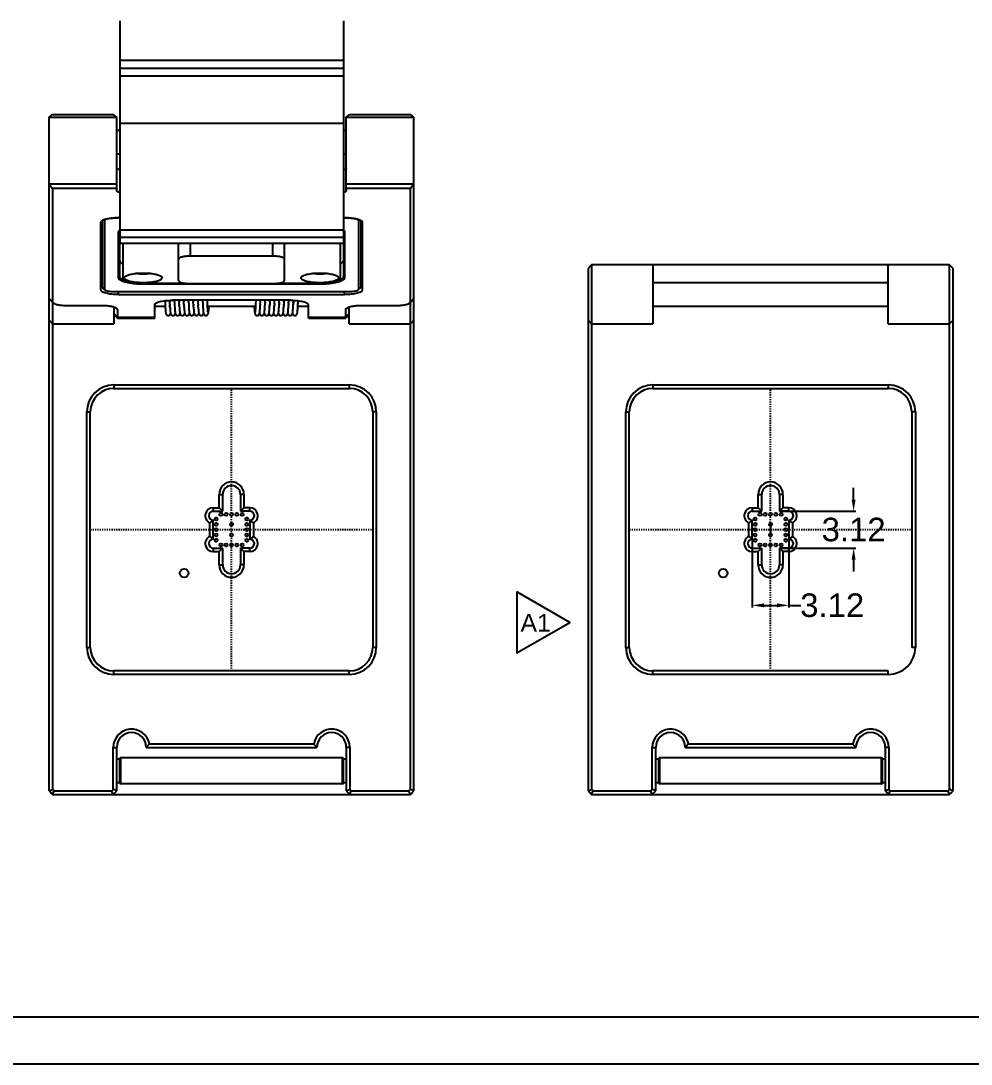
# Model space of a CAD drawing. Header units: inches. Extents: x 480 to 724, y 83 to 258.
# Drawn here: x 570.3 to 651, y 83.4 to 172 of the extents above; entities that cross this region are included whole.
import ezdxf

# ---------------------------------------------------------------- set-up
doc = ezdxf.new("R2010")
doc.units = ezdxf.units.IN
doc.header["$MEASUREMENT"] = 0
doc.linetypes.add('HIDDEN', pattern=[0.2, 0.1, -0.1])
doc.layers.add('02___PRT_ALL_AXES', color=7, linetype='Continuous')
doc.layers.add('DEFAULT_2', color=8, linetype='HIDDEN')
doc.styles.get("Standard").update_dxf_attribs({"font": 'arial.ttf'})
doc.dimstyles.get("Standard").update_dxf_attribs({"dimtxt": 2, "dimasz": 1, "dimexe": 0.18, "dimexo": 0.0625, "dimgap": 0.09, "dimtad": 0, "dimtih": 1, "dimtoh": 1, "dimdsep": 46, "dimtxsty": 'Standard', "dimcen": 0, "dimadec": 0, "dimazin": 0, "dimtfac": 1, "dimtofl": 0, "dimtmove": 0, "dimatfit": 3, "dimfxl": 1, "dimtolj": 1, "dimtzin": 0, "dimarcsym": 0})

# ---------------------------------------------------------------- blocks, each defined once
blk = doc.blocks.new('*D112')
at = {"color": 0, "lineweight": -2, "transparency": 16777216}
for p, q in [((641.004, 131.363), (641.004, 132.363)), ((634.76, 130.363), (641.184, 130.363)), ((634.76, 127.243), (641.184, 127.243)), ((641.004, 126.243), (641.004, 125.243))]:
    blk.add_line(p, q, dxfattribs=at)
at = {"color": 0, "transparency": 16777216}
for points in [[(640.837, 131.363), (641.171, 131.363), (641.004, 130.363)], [(640.837, 126.243), (641.171, 126.243), (641.004, 127.243)]]:
    blk.add_solid(points, dxfattribs=at)
at = {"layer": 'Defpoints', "color": 0, "transparency": 16777216}
for p in [(634.697, 130.363), (634.697, 127.243), (641.004, 127.243)]:
    blk.add_point(p, dxfattribs=at)
at = {"color": 0, "transparency": 16777216, "insert": (641.004, 128.803), "char_height": 2, "attachment_point": 5}
blk.add_mtext('\\A1;3.12', dxfattribs=at)
blk = doc.blocks.new('*D113')
at = {"color": 0, "lineweight": -2, "transparency": 16777216}
for p, q in [((632.387, 127.93), (632.387, 122.19)), ((635.507, 127.93), (635.507, 122.19)), ((633.387, 122.37), (634.507, 122.37)), ((635.507, 122.37), (636.507, 122.37))]:
    blk.add_line(p, q, dxfattribs=at)
at = {"color": 0, "transparency": 16777216}
for points in [[(633.387, 122.537), (633.387, 122.203), (632.387, 122.37)], [(634.507, 122.537), (634.507, 122.203), (635.507, 122.37)]]:
    blk.add_solid(points, dxfattribs=at)
at = {"layer": 'Defpoints', "color": 0, "transparency": 16777216}
for p in [(632.387, 127.993), (635.507, 127.993), (635.507, 122.37)]:
    blk.add_point(p, dxfattribs=at)
at = {"color": 0, "transparency": 16777216, "insert": (639.184, 122.37), "char_height": 2, "attachment_point": 5}
blk.add_mtext('\\A1;3.12', dxfattribs=at)

msp = doc.modelspace()

# ---------------------------------------------------------------- linework, layer by layer
at = {"color": 7, "linetype": 'Continuous'}
for p, q in [((572.653, 163.86), (572.953, 164.072)), ((572.953, 164.072), (578.103, 164.072)), ((578.403, 163.86), (578.103, 164.072)), ((597.903, 163.86), (598.203, 164.072)), ((598.203, 164.072), (603.353, 164.072)), ((603.653, 163.86), (603.353, 164.072)), ((572.653, 106.603), (572.653, 163.86)), ((572.653, 163.86), (578.403, 163.86)), ((578.403, 157.612), (578.403, 163.86)), ((597.903, 157.612), (597.903, 163.86)), ((597.903, 163.86), (603.653, 163.86)), ((603.653, 106.603), (603.653, 163.86)), ((572.653, 158.161), (572.953, 157.793)), ((578.403, 158.161), (572.653, 158.161)), ((603.653, 158.161), (597.903, 158.161)), ((603.653, 158.161), (603.353, 157.793)), ((572.953, 157.793), (572.953, 148.165)), ((578.403, 157.793), (572.953, 157.793)), ((603.353, 157.793), (597.903, 157.793)), ((603.353, 148.165), (603.353, 157.793)), ((578.153, 155.258), (578.153, 155.306)), ((578.653, 155.258), (578.153, 155.258)), ((578.653, 155.322), (578.553, 155.322)), ((597.753, 155.322), (597.653, 155.322)), ((598.153, 155.258), (597.653, 155.258)), ((598.153, 155.258), (598.153, 155.306)), ((577.053, 149.162), (577.053, 154.933)), ((577.153, 155.066), (577.153, 149.431)), ((577.353, 155.051), (577.27, 155.13)), ((577.353, 155.051), (577.353, 149.238)), ((598.953, 155.051), (599.035, 155.13)), ((598.953, 149.238), (598.953, 155.051)), ((599.153, 149.431), (599.153, 155.066)), ((599.253, 154.933), (599.253, 149.162)), ((578.553, 150.203), (578.553, 154.085)), ((597.753, 154.085), (597.753, 150.203)), ((578.653, 150.3), (578.653, 153.149)), ((578.903, 153.149), (578.903, 150.258)), ((583.653, 149.973), (583.653, 153.04)), ((584.653, 152.043), (584.653, 153.149)), ((591.653, 152.043), (591.653, 153.149)), ((592.653, 149.973), (592.653, 153.04)), ((597.403, 150.258), (597.403, 153.149)), ((597.653, 153.149), (597.653, 150.3)), ((591.653, 152.043), (584.653, 152.043)), ((618.747, 151.303), (618.447, 151.003)), ((618.447, 151.003), (618.447, 106.603)), ((618.747, 151.303), (618.747, 106.727)), ((649.147, 151.303), (618.747, 151.303)), ((623.947, 151.303), (623.947, 146.303)), ((643.947, 146.303), (643.947, 151.303)), ((649.147, 106.727), (649.147, 151.303)), ((649.447, 151.003), (649.147, 151.303)), ((649.447, 106.603), (649.447, 151.003)), ((577.353, 149.238), (577.153, 149.431)), ((577.382, 149.182), (577.189, 149.361)), ((577.353, 149.238), (577.382, 149.182)), ((578.153, 149.03), (598.153, 149.03)), ((578.553, 148.773), (578.553, 149.03)), ((580.653, 149.659), (580.653, 149.747)), ((595.653, 149.659), (580.653, 149.659)), ((580.903, 149.74), (584.215, 149.74)), ((584.653, 149.714), (591.653, 149.714)), ((592.091, 149.74), (595.403, 149.74)), ((595.653, 149.659), (595.653, 149.747)), ((597.753, 148.773), (597.753, 149.03)), ((598.923, 149.182), (599.116, 149.361)), ((598.923, 149.182), (598.953, 149.238)), ((598.953, 149.238), (599.153, 149.431)), ((572.653, 148.455), (572.708, 148.351)), ((572.953, 148.165), (572.653, 148.455)), ((572.997, 148.082), (572.708, 148.351)), ((572.953, 148.165), (572.997, 148.082)), ((572.953, 148.123), (572.953, 106.727)), ((578.553, 148.773), (597.753, 148.773)), ((582.496, 148.258), (582.501, 148.142)), ((582.905, 148.047), (582.895, 148.288)), ((582.895, 148.288), (582.901, 148.148)), ((582.91, 147.951), (582.902, 148.113)), ((593.178, 148.295), (583.128, 148.295)), ((583.294, 148.295), (583.296, 148.259)), ((583.302, 148.115), (583.294, 148.295)), ((583.3, 148.153), (583.309, 147.955)), ((583.694, 148.295), (583.701, 148.143)), ((583.705, 148.042), (583.694, 148.295)), ((583.71, 147.947), (583.702, 148.117)), ((584.094, 148.295), (584.101, 148.148)), ((584.105, 148.047), (584.094, 148.295)), ((584.11, 147.951), (584.102, 148.113)), ((584.494, 148.295), (584.496, 148.259)), ((584.502, 148.115), (584.494, 148.295)), ((584.5, 148.153), (584.509, 147.955)), ((584.894, 148.295), (584.901, 148.143)), ((584.905, 148.042), (584.894, 148.295)), ((584.91, 147.947), (584.902, 148.117)), ((585.294, 148.295), (585.301, 148.148)), ((585.305, 148.047), (585.294, 148.295)), ((585.31, 147.951), (585.302, 148.113)), ((585.694, 148.295), (585.696, 148.259)), ((585.702, 148.115), (585.694, 148.295)), ((585.7, 148.153), (585.709, 147.955)), ((586.098, 148.204), (586.094, 148.295)), ((586.106, 148.035), (586.098, 148.204)), ((590.211, 148.295), (590.206, 148.186)), ((590.597, 147.967), (590.605, 148.144)), ((590.601, 148.065), (590.611, 148.295)), ((590.606, 148.167), (590.611, 148.295)), ((591.004, 148.14), (590.994, 147.904)), ((591.001, 148.058), (591.011, 148.295)), ((591.005, 148.16), (591.011, 148.295)), ((591.4, 148.051), (591.395, 147.939)), ((591.406, 148.186), (591.399, 148.017)), ((591.405, 148.152), (591.411, 148.295)), ((591.411, 148.295), (591.406, 148.186)), ((591.797, 147.967), (591.805, 148.144)), ((591.801, 148.064), (591.811, 148.295)), ((591.806, 148.167), (591.811, 148.295)), ((592.204, 148.14), (592.194, 147.904)), ((592.201, 148.058), (592.211, 148.295)), ((592.205, 148.16), (592.211, 148.295)), ((592.6, 148.051), (592.595, 147.939)), ((592.606, 148.186), (592.599, 148.017)), ((592.605, 148.152), (592.611, 148.295)), ((592.611, 148.295), (592.606, 148.186)), ((592.997, 147.967), (593.005, 148.144)), ((593.001, 148.064), (593.011, 148.295)), ((593.005, 148.167), (593.011, 148.295)), ((593.404, 148.139), (593.394, 147.903)), ((593.401, 148.057), (593.411, 148.288)), ((593.405, 148.159), (593.411, 148.288)), ((603.309, 148.082), (603.598, 148.351)), ((603.309, 148.082), (603.353, 148.165)), ((603.353, 148.165), (603.653, 148.455)), ((603.353, 106.727), (603.353, 148.123)), ((603.598, 148.351), (603.653, 148.455)), ((574.153, 147.855), (577.153, 147.855)), ((578.153, 147.729), (578.153, 146.303)), ((578.453, 146.871), (578.153, 147.161)), ((578.453, 147.518), (578.279, 147.686)), ((578.405, 147.608), (578.453, 147.518)), ((578.453, 147.518), (578.453, 146.786)), ((581.628, 146.786), (581.628, 147.906)), ((582.909, 147.953), (582.914, 147.864)), ((582.922, 147.701), (582.913, 147.879)), ((583.309, 147.955), (583.316, 147.82)), ((583.316, 147.82), (583.322, 147.704)), ((583.709, 147.956), (583.714, 147.863)), ((583.722, 147.699), (583.713, 147.881)), ((584.109, 147.953), (584.114, 147.864)), ((584.122, 147.701), (584.113, 147.879)), ((584.509, 147.955), (584.516, 147.82)), ((584.516, 147.82), (584.522, 147.704)), ((584.909, 147.956), (584.914, 147.863)), ((584.922, 147.699), (584.913, 147.881)), ((585.309, 147.953), (585.314, 147.864)), ((585.322, 147.701), (585.313, 147.879)), ((585.709, 147.956), (585.716, 147.82)), ((585.716, 147.82), (585.722, 147.704)), ((586.113, 147.881), (586.106, 148.035)), ((590.075, 147.803), (590.08, 147.692)), ((590.588, 147.79), (590.592, 147.872)), ((590.597, 147.983), (590.592, 147.872)), ((590.988, 147.786), (590.996, 147.961)), ((591.351, 147.262), (591.354, 147.293)), ((591.392, 147.865), (591.388, 147.781)), ((591.39, 147.841), (591.396, 147.955)), ((591.788, 147.79), (591.792, 147.872)), ((591.797, 147.982), (591.792, 147.872)), ((592.188, 147.786), (592.196, 147.961)), ((592.551, 147.262), (592.554, 147.293)), ((592.592, 147.865), (592.588, 147.781)), ((592.59, 147.841), (592.596, 147.955)), ((592.988, 147.79), (592.992, 147.872)), ((592.997, 147.982), (592.992, 147.872)), ((593.388, 147.786), (593.396, 147.961)), ((594.678, 146.786), (594.678, 147.906)), ((597.853, 147.518), (598.027, 147.686)), ((597.853, 147.518), (597.9, 147.608)), ((597.853, 146.786), (597.853, 147.518)), ((597.853, 146.871), (598.153, 147.161)), ((598.153, 146.303), (598.153, 147.729)), ((599.153, 147.855), (602.153, 147.855)), ((572.653, 146.603), (572.953, 146.303)), ((572.953, 146.303), (578.153, 146.303)), ((578.153, 147.086), (578.453, 146.786)), ((578.453, 146.871), (581.628, 146.871)), ((578.453, 146.786), (581.628, 146.786)), ((594.678, 146.871), (597.853, 146.871)), ((594.678, 146.786), (597.853, 146.786)), ((598.153, 147.086), (597.853, 146.786)), ((598.153, 146.303), (603.353, 146.303)), ((603.653, 146.603), (603.353, 146.303)), ((618.447, 146.603), (618.747, 146.303)), ((618.747, 146.303), (623.947, 146.303)), ((643.947, 146.303), (649.147, 146.303)), ((649.447, 146.603), (649.147, 146.303)), ((578.153, 141.103), (578.153, 140.803)), ((578.153, 141.103), (598.153, 141.103)), ((598.153, 141.103), (598.153, 140.803)), ((623.947, 141.103), (623.947, 140.803)), ((623.947, 141.103), (643.947, 141.103)), ((643.947, 141.103), (643.947, 140.803)), ((578.153, 140.803), (598.153, 140.803)), ((623.947, 140.803), (643.947, 140.803)), ((575.853, 118.803), (575.853, 138.803)), ((575.853, 138.803), (576.153, 138.803)), ((576.153, 118.803), (576.153, 138.803)), ((600.453, 138.803), (600.153, 138.803)), ((600.153, 138.803), (600.153, 118.803)), ((600.453, 138.803), (600.453, 118.803)), ((621.647, 118.803), (621.647, 138.803)), ((621.647, 138.803), (621.947, 138.803)), ((621.947, 118.803), (621.947, 138.803)), ((646.247, 138.803), (645.947, 138.803)), ((645.947, 138.803), (645.947, 118.803)), ((646.247, 138.803), (646.247, 118.803)), ((587.103, 130.663), (587.103, 131.803)), ((587.103, 131.803), (587.403, 131.803)), ((587.403, 130.363), (587.403, 131.803)), ((588.903, 131.803), (588.903, 130.363)), ((589.203, 131.803), (588.903, 131.803)), ((589.203, 131.803), (589.203, 130.663)), ((632.897, 130.663), (632.897, 131.803)), ((632.897, 131.803), (633.197, 131.803)), ((633.197, 130.363), (633.197, 131.803)), ((634.697, 131.803), (634.697, 130.363)), ((634.997, 131.803), (634.697, 131.803)), ((634.997, 131.803), (634.997, 130.663)), ((586.593, 130.663), (586.593, 130.363)), ((586.593, 130.663), (587.103, 130.663)), ((586.593, 130.363), (587.403, 130.363)), ((587.403, 130.363), (587.103, 130.663)), ((588.903, 130.363), (589.203, 130.663)), ((589.713, 130.363), (588.903, 130.363)), ((589.713, 130.663), (589.203, 130.663)), ((589.713, 130.363), (589.713, 130.663)), ((632.387, 130.663), (632.387, 130.363)), ((632.387, 130.663), (632.897, 130.663)), ((632.387, 130.363), (633.197, 130.363)), ((633.197, 130.363), (632.897, 130.663)), ((634.697, 130.363), (634.997, 130.663)), ((635.507, 130.363), (634.697, 130.363)), ((635.507, 130.663), (634.997, 130.663)), ((635.507, 130.363), (635.507, 130.663)), ((586.593, 127.993), (586.593, 129.613)), ((589.713, 129.613), (589.713, 127.993)), ((632.387, 127.993), (632.387, 129.613)), ((635.507, 129.613), (635.507, 127.993)), ((586.293, 128.223), (586.293, 129.383)), ((590.013, 129.383), (590.013, 128.223)), ((632.087, 128.223), (632.087, 129.383)), ((635.807, 129.383), (635.807, 128.223)), ((586.593, 127.243), (586.593, 126.943)), ((586.593, 127.243), (587.403, 127.243)), ((586.593, 126.943), (587.103, 126.943)), ((587.403, 127.243), (587.103, 126.943)), ((587.103, 125.803), (587.103, 126.943)), ((587.403, 125.803), (587.403, 127.243)), ((589.713, 127.243), (588.903, 127.243)), ((588.903, 127.243), (589.203, 126.943)), ((588.903, 127.243), (588.903, 125.803)), ((589.713, 126.943), (589.203, 126.943)), ((589.203, 126.943), (589.203, 125.803)), ((589.713, 126.943), (589.713, 127.243)), ((632.387, 127.243), (632.387, 126.943)), ((632.387, 127.243), (633.197, 127.243)), ((632.387, 126.943), (632.897, 126.943)), ((633.197, 127.243), (632.897, 126.943)), ((632.897, 125.803), (632.897, 126.943)), ((633.197, 125.803), (633.197, 127.243)), ((635.507, 127.243), (634.697, 127.243)), ((634.697, 127.243), (634.997, 126.943)), ((634.697, 127.243), (634.697, 125.803)), ((635.507, 126.943), (634.997, 126.943)), ((634.997, 126.943), (634.997, 125.803)), ((635.507, 126.943), (635.507, 127.243)), ((587.103, 125.803), (587.403, 125.803)), ((589.203, 125.803), (588.903, 125.803)), ((632.897, 125.803), (633.197, 125.803)), ((634.997, 125.803), (634.697, 125.803)), ((575.853, 118.803), (576.153, 118.803)), ((600.453, 118.803), (600.153, 118.803)), ((621.647, 118.803), (621.947, 118.803)), ((646.247, 118.803), (645.947, 118.803)), ((598.153, 116.803), (578.153, 116.803)), ((578.153, 116.503), (578.153, 116.803)), ((598.153, 116.503), (578.153, 116.503)), ((598.153, 116.503), (598.153, 116.803)), ((643.947, 116.803), (623.947, 116.803)), ((623.947, 116.503), (623.947, 116.803)), ((643.947, 116.503), (623.947, 116.503)), ((643.947, 116.503), (643.947, 116.803)), ((578.103, 110.303), (578.403, 110.303)), ((578.103, 106.727), (578.103, 110.303)), ((578.403, 106.603), (578.403, 110.303)), ((580.903, 110.303), (595.403, 110.303)), ((581.173, 110.603), (595.132, 110.603)), ((598.203, 110.303), (597.903, 110.303)), ((597.903, 110.303), (597.903, 106.603)), ((598.203, 110.303), (598.203, 106.727)), ((623.897, 110.303), (624.197, 110.303)), ((623.897, 106.727), (623.897, 110.303)), ((624.197, 106.603), (624.197, 110.303)), ((626.697, 110.303), (641.197, 110.303)), ((626.968, 110.603), (640.927, 110.603)), ((643.997, 110.303), (643.697, 110.303)), ((643.697, 110.303), (643.697, 106.603)), ((643.997, 110.303), (643.997, 106.727)), ((578.653, 107.308), (578.653, 109.284)), ((578.753, 107.203), (578.753, 109.403)), ((597.553, 109.403), (597.553, 107.203)), ((597.653, 107.303), (597.653, 109.303)), ((624.447, 107.308), (624.447, 109.284)), ((624.547, 107.203), (624.547, 109.403)), ((643.347, 109.403), (643.347, 107.203)), ((643.447, 107.303), (643.447, 109.303)), ((572.653, 106.603), (572.953, 106.727)), ((572.653, 106.603), (572.953, 106.303)), ((572.953, 106.727), (573.077, 106.603)), ((572.953, 106.303), (573.077, 106.603)), ((573.077, 106.603), (577.978, 106.603)), ((577.978, 106.603), (578.103, 106.727)), ((578.103, 106.303), (577.978, 106.603)), ((578.403, 106.603), (578.103, 106.727)), ((578.103, 106.303), (578.403, 106.603)), ((597.903, 106.603), (598.203, 106.727)), ((597.903, 106.603), (598.203, 106.303)), ((598.203, 106.727), (598.327, 106.603)), ((598.203, 106.303), (598.327, 106.603)), ((598.327, 106.603), (603.228, 106.603)), ((603.228, 106.603), (603.353, 106.727)), ((603.353, 106.303), (603.228, 106.603)), ((603.653, 106.603), (603.353, 106.727)), ((603.353, 106.303), (603.653, 106.603)), ((618.447, 106.603), (618.747, 106.727)), ((618.447, 106.603), (618.747, 106.303)), ((618.747, 106.727), (618.872, 106.603)), ((618.747, 106.303), (618.872, 106.603)), ((618.872, 106.603), (623.773, 106.603)), ((623.773, 106.603), (623.897, 106.727)), ((623.897, 106.303), (623.773, 106.603)), ((624.197, 106.603), (623.897, 106.727)), ((623.897, 106.303), (624.197, 106.603)), ((643.697, 106.603), (643.997, 106.727)), ((643.697, 106.603), (643.997, 106.303)), ((643.997, 106.727), (644.122, 106.603)), ((643.997, 106.303), (644.122, 106.603)), ((644.122, 106.603), (649.023, 106.603)), ((649.023, 106.603), (649.147, 106.727)), ((649.147, 106.303), (649.023, 106.603)), ((649.447, 106.603), (649.147, 106.727)), ((649.147, 106.303), (649.447, 106.603)), ((572.953, 106.303), (603.353, 106.303)), ((618.747, 106.303), (649.147, 106.303))]:
    msp.add_line(p, q, dxfattribs=at)
at = {"color": 1, "linetype": 'HIDDEN'}
for p, q in [((588.153, 116.803), (588.153, 140.803)), ((633.947, 116.803), (633.947, 140.803)), ((576.153, 128.803), (600.153, 128.803)), ((621.947, 128.803), (645.947, 128.803))]:
    msp.add_line(p, q, dxfattribs=at)
at = {"color": 3}
msp.add_line((633.947, 129.253), (633.947, 128.353), dxfattribs=at)
for points in [[(724.241, 83.387), (480.45, 83.387), (480.45, 257.813), (724.241, 257.813)], [(720.241, 87.387), (484.45, 87.387), (484.45, 253.813), (720.241, 253.813)]]:
    msp.add_lwpolyline(points, close=True)
at = {"color": 7, "linetype": 'Continuous'}
for points in [[(582.501, 148.142), (582.505, 148.042), (582.51, 147.947), (582.514, 147.858), (582.518, 147.775), (582.522, 147.699), (582.526, 147.629), (582.53, 147.565), (582.534, 147.506), (582.537, 147.454), (582.541, 147.406), (582.544, 147.364), (582.548, 147.326), (582.551, 147.292), (582.555, 147.261), (582.559, 147.234), (582.563, 147.21), (582.567, 147.187), (582.573, 147.164), (582.581, 147.139), (582.597, 147.105), (582.628, 147.065), (582.674, 147.029), (582.732, 147.007), (582.774, 147.003)], [(590.206, 148.186), (590.199, 148.018), (590.195, 147.939), (590.192, 147.865), (590.188, 147.795), (590.185, 147.729), (590.181, 147.668), (590.178, 147.611), (590.175, 147.558), (590.172, 147.511), (590.168, 147.468), (590.165, 147.429), (590.163, 147.395), (590.16, 147.364), (590.157, 147.338), (590.155, 147.316), (590.152, 147.298), (590.15, 147.284), (590.149, 147.275), (590.148, 147.275)], [(593.532, 147.003), (593.574, 147.007), (593.632, 147.03), (593.678, 147.065), (593.708, 147.106), (593.725, 147.139), (593.733, 147.165), (593.739, 147.188), (593.743, 147.21), (593.747, 147.235), (593.751, 147.262), (593.754, 147.293), (593.758, 147.327), (593.761, 147.366), (593.765, 147.409), (593.768, 147.457), (593.772, 147.51), (593.776, 147.569), (593.779, 147.633), (593.783, 147.704), (593.788, 147.781), (593.792, 147.865), (593.796, 147.955), (593.8, 148.051), (593.805, 148.152), (593.809, 148.258)], [(582.774, 147.003), (582.814, 147.007), (582.873, 147.029), (582.918, 147.064), (582.949, 147.103), (582.966, 147.137), (582.974, 147.161)], [(582.922, 147.701), (582.926, 147.63), (582.93, 147.566), (582.934, 147.508), (582.937, 147.455), (582.941, 147.407), (582.944, 147.364), (582.948, 147.326), (582.951, 147.292)], [(582.951, 147.292), (582.955, 147.261), (582.959, 147.234), (582.962, 147.21), (582.967, 147.187), (582.972, 147.165), (582.981, 147.139), (582.997, 147.105), (583.028, 147.065), (583.074, 147.029), (583.132, 147.007), (583.174, 147.003)], [(583.174, 147.003), (583.214, 147.007), (583.273, 147.029), (583.319, 147.064), (583.349, 147.104), (583.366, 147.138), (583.374, 147.161)], [(583.322, 147.704), (583.326, 147.632), (583.33, 147.568), (583.334, 147.509), (583.337, 147.456), (583.341, 147.408), (583.344, 147.365), (583.348, 147.326), (583.351, 147.292)], [(583.351, 147.292), (583.355, 147.262), (583.359, 147.234), (583.362, 147.21), (583.367, 147.187), (583.372, 147.165), (583.381, 147.139), (583.397, 147.105), (583.428, 147.065), (583.474, 147.03), (583.532, 147.007), (583.574, 147.003)], [(583.574, 147.003), (583.614, 147.007), (583.673, 147.029), (583.719, 147.064), (583.75, 147.104), (583.766, 147.138), (583.774, 147.161)], [(583.722, 147.699), (583.726, 147.629), (583.73, 147.565), (583.734, 147.506), (583.737, 147.454), (583.741, 147.406), (583.744, 147.364), (583.748, 147.326), (583.751, 147.292)], [(583.751, 147.292), (583.755, 147.261), (583.759, 147.234), (583.763, 147.21), (583.767, 147.187), (583.773, 147.164), (583.781, 147.139), (583.797, 147.105), (583.828, 147.065), (583.874, 147.029), (583.932, 147.007), (583.974, 147.003)], [(583.974, 147.003), (584.014, 147.007), (584.073, 147.029), (584.118, 147.064), (584.149, 147.103), (584.166, 147.137), (584.174, 147.161)], [(584.122, 147.701), (584.126, 147.631), (584.13, 147.566), (584.134, 147.508), (584.137, 147.455), (584.141, 147.407), (584.144, 147.364), (584.148, 147.326), (584.151, 147.292)], [(584.151, 147.292), (584.155, 147.261), (584.159, 147.234), (584.162, 147.21), (584.167, 147.187), (584.172, 147.165), (584.181, 147.139), (584.197, 147.105), (584.228, 147.065), (584.274, 147.029), (584.332, 147.007), (584.374, 147.003)], [(584.374, 147.003), (584.414, 147.007), (584.473, 147.029), (584.519, 147.064), (584.549, 147.104), (584.566, 147.138), (584.574, 147.161)], [(584.522, 147.704), (584.526, 147.632), (584.53, 147.568), (584.534, 147.509), (584.537, 147.456), (584.541, 147.408), (584.544, 147.365), (584.548, 147.326), (584.551, 147.292)], [(584.551, 147.292), (584.555, 147.262), (584.559, 147.234), (584.562, 147.21), (584.567, 147.187), (584.572, 147.165), (584.581, 147.139), (584.597, 147.105), (584.628, 147.065), (584.674, 147.03), (584.732, 147.007), (584.774, 147.003)], [(584.774, 147.003), (584.814, 147.007), (584.873, 147.029), (584.919, 147.064), (584.95, 147.104), (584.966, 147.138), (584.974, 147.161)], [(584.922, 147.699), (584.926, 147.629), (584.93, 147.565), (584.934, 147.506), (584.937, 147.454), (584.941, 147.406), (584.944, 147.364), (584.948, 147.326), (584.951, 147.292)], [(584.951, 147.292), (584.955, 147.261), (584.959, 147.234), (584.963, 147.21), (584.967, 147.187), (584.973, 147.164), (584.981, 147.139), (584.997, 147.105), (585.028, 147.065), (585.074, 147.029), (585.132, 147.007), (585.174, 147.003)], [(585.174, 147.003), (585.214, 147.007), (585.273, 147.029), (585.318, 147.064), (585.349, 147.103), (585.366, 147.137), (585.374, 147.161)], [(585.322, 147.701), (585.326, 147.631), (585.33, 147.566), (585.334, 147.508), (585.337, 147.455), (585.341, 147.407), (585.344, 147.364), (585.348, 147.326), (585.351, 147.292)], [(585.351, 147.292), (585.355, 147.261), (585.359, 147.234), (585.362, 147.21), (585.367, 147.187), (585.372, 147.165), (585.381, 147.139), (585.397, 147.105), (585.428, 147.065), (585.474, 147.029), (585.532, 147.007), (585.574, 147.003)], [(585.574, 147.003), (585.614, 147.007), (585.673, 147.029), (585.719, 147.064), (585.749, 147.104), (585.766, 147.138), (585.774, 147.161)], [(585.722, 147.704), (585.726, 147.633), (585.73, 147.568), (585.734, 147.509), (585.737, 147.456), (585.741, 147.408), (585.744, 147.365), (585.748, 147.326), (585.751, 147.292)], [(585.751, 147.292), (585.755, 147.262), (585.759, 147.234), (585.762, 147.21), (585.767, 147.187), (585.772, 147.165), (585.781, 147.139), (585.797, 147.105), (585.828, 147.065), (585.874, 147.03), (585.932, 147.007), (585.974, 147.003)], [(585.974, 147.003), (586.014, 147.007), (586.073, 147.029), (586.119, 147.064), (586.15, 147.104), (586.166, 147.138), (586.175, 147.164), (586.181, 147.187), (586.185, 147.21), (586.189, 147.235), (586.193, 147.263), (586.196, 147.294), (586.2, 147.329), (586.203, 147.367), (586.207, 147.41), (586.21, 147.457), (586.214, 147.509), (586.218, 147.565), (586.221, 147.625), (586.225, 147.69), (586.231, 147.803)], [(586.157, 147.272), (586.157, 147.272), (586.157, 147.275), (586.155, 147.285), (586.153, 147.299), (586.151, 147.318), (586.148, 147.341), (586.145, 147.368), (586.142, 147.4), (586.139, 147.436), (586.136, 147.476), (586.133, 147.521), (586.13, 147.57), (586.127, 147.624), (586.123, 147.682), (586.12, 147.744), (586.116, 147.811), (586.113, 147.881)], [(590.08, 147.692), (590.084, 147.623), (590.088, 147.559), (590.092, 147.501), (590.096, 147.449), (590.099, 147.401), (590.103, 147.359), (590.106, 147.321), (590.11, 147.288), (590.113, 147.258), (590.117, 147.231), (590.121, 147.207), (590.125, 147.184), (590.131, 147.161), (590.14, 147.135), (590.158, 147.101), (590.189, 147.062), (590.234, 147.028), (590.292, 147.007), (590.332, 147.003)], [(590.332, 147.003), (590.374, 147.007), (590.432, 147.03), (590.478, 147.066), (590.509, 147.106), (590.525, 147.14), (590.533, 147.165), (590.539, 147.188), (590.543, 147.211), (590.547, 147.236), (590.551, 147.263), (590.554, 147.294)], [(590.532, 147.161), (590.539, 147.138), (590.556, 147.104), (590.587, 147.064), (590.632, 147.029), (590.691, 147.007), (590.732, 147.003)], [(590.554, 147.294), (590.558, 147.329), (590.561, 147.368), (590.565, 147.411), (590.568, 147.46), (590.572, 147.514), (590.576, 147.573), (590.58, 147.639), (590.584, 147.712), (590.588, 147.79)], [(590.732, 147.003), (590.774, 147.007), (590.832, 147.03), (590.878, 147.066), (590.909, 147.106), (590.925, 147.139), (590.933, 147.165), (590.939, 147.188), (590.943, 147.211), (590.947, 147.235), (590.951, 147.263), (590.954, 147.294)], [(590.932, 147.16), (590.94, 147.136), (590.957, 147.102), (590.988, 147.062), (591.034, 147.028), (591.092, 147.007), (591.132, 147.003)], [(590.954, 147.294), (590.958, 147.328), (590.961, 147.367), (590.965, 147.41), (590.968, 147.458), (590.972, 147.512), (590.976, 147.571), (590.98, 147.636), (590.984, 147.708), (590.988, 147.786)], [(591.132, 147.003), (591.174, 147.007), (591.232, 147.03), (591.278, 147.065), (591.308, 147.106), (591.325, 147.139), (591.333, 147.165), (591.339, 147.188), (591.343, 147.21), (591.347, 147.235), (591.351, 147.262)], [(591.332, 147.16), (591.34, 147.135), (591.358, 147.101), (591.389, 147.062), (591.435, 147.028), (591.492, 147.007), (591.532, 147.003)], [(591.354, 147.293), (591.358, 147.327), (591.361, 147.366), (591.365, 147.409), (591.368, 147.457), (591.372, 147.51), (591.376, 147.569), (591.379, 147.633), (591.383, 147.704), (591.388, 147.781)], [(591.532, 147.003), (591.574, 147.007), (591.632, 147.03), (591.678, 147.066), (591.709, 147.106), (591.725, 147.14), (591.733, 147.165), (591.739, 147.188), (591.743, 147.211), (591.747, 147.236), (591.751, 147.263), (591.754, 147.294)], [(591.732, 147.161), (591.739, 147.138), (591.756, 147.104), (591.787, 147.064), (591.832, 147.029), (591.891, 147.007), (591.932, 147.003)], [(591.754, 147.294), (591.758, 147.329), (591.761, 147.368), (591.765, 147.411), (591.768, 147.46), (591.772, 147.514), (591.776, 147.573), (591.78, 147.639), (591.784, 147.711), (591.788, 147.79)], [(591.932, 147.003), (591.974, 147.007), (592.032, 147.03), (592.078, 147.066), (592.109, 147.106), (592.125, 147.139), (592.133, 147.165), (592.139, 147.188), (592.143, 147.211), (592.147, 147.235), (592.151, 147.263), (592.154, 147.294)], [(592.132, 147.16), (592.14, 147.136), (592.157, 147.102), (592.188, 147.062), (592.234, 147.028), (592.292, 147.007), (592.332, 147.003)], [(592.154, 147.294), (592.158, 147.328), (592.161, 147.367), (592.165, 147.41), (592.168, 147.458), (592.172, 147.512), (592.176, 147.571), (592.18, 147.636), (592.184, 147.708), (592.188, 147.786)], [(592.332, 147.003), (592.374, 147.007), (592.432, 147.03), (592.478, 147.065), (592.508, 147.106), (592.525, 147.139), (592.533, 147.165), (592.539, 147.188), (592.543, 147.21), (592.547, 147.235), (592.551, 147.262)], [(592.532, 147.16), (592.54, 147.135), (592.558, 147.101), (592.589, 147.062), (592.635, 147.028), (592.692, 147.007), (592.732, 147.003)], [(592.554, 147.293), (592.558, 147.327), (592.561, 147.366), (592.565, 147.409), (592.568, 147.457), (592.572, 147.51), (592.576, 147.569), (592.579, 147.633), (592.583, 147.704), (592.588, 147.781)], [(592.732, 147.003), (592.774, 147.007), (592.832, 147.03), (592.878, 147.066), (592.909, 147.106), (592.925, 147.14), (592.933, 147.165), (592.939, 147.188), (592.943, 147.211), (592.947, 147.236), (592.951, 147.263), (592.954, 147.294)], [(592.932, 147.161), (592.939, 147.138), (592.956, 147.104), (592.987, 147.064), (593.032, 147.029), (593.091, 147.007), (593.132, 147.003)], [(592.954, 147.294), (592.958, 147.329), (592.961, 147.368), (592.965, 147.411), (592.968, 147.46), (592.972, 147.514), (592.976, 147.573), (592.98, 147.639), (592.984, 147.711), (592.988, 147.79)], [(593.132, 147.003), (593.174, 147.007), (593.232, 147.03), (593.278, 147.066), (593.309, 147.106), (593.325, 147.139), (593.333, 147.165), (593.339, 147.188), (593.343, 147.211), (593.347, 147.235), (593.351, 147.263), (593.354, 147.294)], [(593.332, 147.16), (593.34, 147.136), (593.357, 147.102), (593.388, 147.062), (593.434, 147.028), (593.492, 147.007), (593.532, 147.003)], [(593.354, 147.294), (593.358, 147.328), (593.361, 147.367), (593.365, 147.41), (593.368, 147.458), (593.372, 147.512), (593.376, 147.571), (593.38, 147.636), (593.384, 147.708), (593.388, 147.786)]]:
    msp.add_lwpolyline(points, dxfattribs=at)
at = {"color": 1}
msp.add_lwpolyline([(612.403, 123.526), (612.403, 118.33), (616.903, 120.928)], close=True, dxfattribs=at)
at = {"color": 7, "linetype": 'Continuous'}
for centre, radius, start, end in [((618.947, 150.803), 0.5, 126, 144), ((648.947, 150.803), 0.5, 36, 54), ((578.153, 138.803), 2.3, 90, 180), ((598.153, 138.803), 2.3, 0, 90), ((623.947, 138.803), 2.3, 90, 180), ((643.947, 138.803), 2.3, 0, 90), ((578.153, 138.803), 2, 90, 180), ((598.153, 138.803), 2, 0, 90), ((623.947, 138.803), 2, 90, 180), ((643.947, 138.803), 2, 0, 90), ((588.153, 131.803), 1.05, 0, 180), ((588.153, 131.803), 0.75, 0, 180), ((633.947, 131.803), 1.05, 0, 180), ((633.947, 131.803), 0.75, 0, 180), ((586.593, 129.988), 0.675, 90, 243.6122), ((586.593, 129.988), 0.375, 90, 270), ((589.713, 129.988), 0.675, 296.3878, 90), ((589.713, 129.988), 0.375, 270, 90), ((632.387, 129.988), 0.675, 90, 243.6122), ((632.387, 129.988), 0.375, 90, 270), ((635.507, 129.988), 0.675, 296.3878, 90), ((635.507, 129.988), 0.375, 270, 90), ((586.593, 127.618), 0.675, 116.3878, 270), ((586.593, 127.618), 0.375, 90, 270), ((589.713, 127.618), 0.675, 270, 63.6122), ((589.713, 127.618), 0.375, 270, 90), ((632.387, 127.618), 0.675, 116.3878, 270), ((632.387, 127.618), 0.375, 90, 270), ((635.507, 127.618), 0.675, 270, 63.6122), ((635.507, 127.618), 0.375, 270, 90), ((588.153, 125.803), 1.05, 180, 0), ((588.153, 125.803), 0.75, 180, 0), ((633.947, 125.803), 1.05, 180, 0), ((633.947, 125.803), 0.75, 180, 0), ((578.153, 118.803), 2.3, 180, 270), ((578.153, 118.803), 2, 180, 270), ((598.153, 118.803), 2.3, 270, 0), ((598.153, 118.803), 2, 270, 0), ((623.947, 118.803), 2.3, 180, 270), ((623.947, 118.803), 2, 180, 270), ((643.947, 118.803), 2.3, 270, 0), ((579.653, 110.303), 1.55, 11.15994, 180), ((596.653, 110.303), 1.55, 0, 168.84006), ((625.447, 110.303), 1.55, 11.15994, 180), ((642.447, 110.303), 1.55, 0, 168.84006), ((579.653, 110.303), 1.25, 0, 180), ((596.653, 110.303), 1.25, 0, 180), ((625.447, 110.303), 1.25, 0, 180), ((642.447, 110.303), 1.25, 0, 180), ((578.753, 109.303), 0.1, 90, 180), ((597.553, 109.303), 0.1, 0, 90), ((624.547, 109.303), 0.1, 90, 180), ((643.347, 109.303), 0.1, 0, 90), ((578.753, 107.303), 0.1, 180, 270), ((597.553, 107.303), 0.1, 270, 0), ((624.547, 107.303), 0.1, 180, 270), ((643.347, 107.303), 0.1, 270, 0), ((573.153, 106.803), 0.5, 216, 234), ((603.153, 106.803), 0.5, 306, 324), ((618.947, 106.803), 0.5, 216, 234), ((648.947, 106.803), 0.5, 306, 324)]:
    msp.add_arc(centre, radius, start, end, dxfattribs=at)
for points, knots in [([(578.645, 159.375), (578.61, 159.386), (578.547, 159.408), (578.458, 159.452), (578.403, 159.507), (578.403, 159.544)], [0, 0, 0, 0, 0.358839, 0.642198, 1, 1, 1, 1]), ([(597.903, 159.544), (597.903, 159.507), (597.847, 159.452), (597.758, 159.408), (597.696, 159.386), (597.66, 159.375)], [0, 0, 0, 0, 0.357802, 0.641161, 1, 1, 1, 1]), ([(578.645, 157.443), (578.61, 157.454), (578.547, 157.476), (578.458, 157.52), (578.403, 157.576), (578.403, 157.612)], [0, 0, 0, 0, 0.358839, 0.642198, 1, 1, 1, 1]), ([(597.903, 157.612), (597.903, 157.576), (597.847, 157.52), (597.758, 157.476), (597.696, 157.454), (597.66, 157.443)], [0, 0, 0, 0, 0.357802, 0.641161, 1, 1, 1, 1]), ([(577.053, 154.933), (577.053, 154.996), (577.134, 155.067), (577.232, 155.119), (577.34, 155.165), (577.503, 155.214), (577.729, 155.261), (578.082, 155.308), (578.361, 155.322), (578.553, 155.322)], [0, 0, 0, 0, 0.116668, 0.161335, 0.212661, 0.334445, 0.479131, 0.642118, 1, 1, 1, 1]), ([(578.153, 155.258), (578.051, 155.258), (577.902, 155.251), (577.713, 155.225), (577.593, 155.201), (577.493, 155.17), (577.409, 155.133), (577.353, 155.084), (577.353, 155.051)], [0, 0, 0, 0, 0.357936, 0.520918, 0.665627, 0.787422, 0.883312, 1, 1, 1, 1]), ([(597.753, 155.322), (597.944, 155.322), (598.224, 155.308), (598.577, 155.261), (598.802, 155.214), (598.965, 155.165), (599.073, 155.119), (599.171, 155.067), (599.253, 154.996), (599.253, 154.933)], [0, 0, 0, 0, 0.357882, 0.520869, 0.665555, 0.787339, 0.838665, 0.883332, 1, 1, 1, 1]), ([(598.953, 155.051), (598.953, 155.084), (598.896, 155.133), (598.812, 155.17), (598.712, 155.201), (598.592, 155.225), (598.404, 155.251), (598.255, 155.258), (598.153, 155.258)], [0, 0, 0, 0, 0.116688, 0.212578, 0.334373, 0.479082, 0.642064, 1, 1, 1, 1]), ([(578.553, 154.085), (578.553, 154.108), (578.566, 154.158), (578.597, 154.198), (578.615, 154.217)], [0, 0, 0, 0, 0.458565, 1, 1, 1, 1]), ([(578.553, 154.085), (578.578, 154.085), (578.631, 154.105), (578.653, 154.157), (578.653, 154.182)], [0, 0, 0, 0, 0.506127, 1, 1, 1, 1]), ([(578.615, 154.217), (578.618, 154.219), (578.626, 154.228), (578.636, 154.237), (578.643, 154.243)], [0, 0, 0, 0, 0.241816, 1, 1, 1, 1]), ([(597.753, 154.085), (597.727, 154.085), (597.675, 154.105), (597.653, 154.157), (597.653, 154.182)], [0, 0, 0, 0, 0.506127, 1, 1, 1, 1]), ([(597.662, 154.243), (597.665, 154.241), (597.674, 154.232), (597.683, 154.224), (597.69, 154.217)], [0, 0, 0, 0, 0.25836, 1, 1, 1, 1]), ([(597.69, 154.217), (597.709, 154.198), (597.74, 154.158), (597.753, 154.108), (597.753, 154.085)], [0, 0, 0, 0, 0.541435, 1, 1, 1, 1]), ([(583.653, 153.04), (583.653, 153.05), (583.659, 153.077), (583.692, 153.116), (583.725, 153.138), (583.745, 153.149)], [0, 0, 0, 0, 0.192409, 0.538539, 1, 1, 1, 1]), ([(592.56, 153.149), (592.574, 153.141), (592.603, 153.123), (592.64, 153.088), (592.653, 153.055), (592.653, 153.04)], [0, 0, 0, 0, 0.322501, 0.704063, 1, 1, 1, 1]), ([(578.653, 151.652), (578.653, 151.63), (578.666, 151.582), (578.716, 151.517), (578.794, 151.457), (578.858, 151.422), (578.894, 151.405)], [0, 0, 0, 0, 0.182575, 0.398891, 0.66865, 1, 1, 1, 1]), ([(584.653, 152.043), (584.588, 152.043), (584.46, 152.04), (584.274, 152.026), (584.103, 152.003), (583.953, 151.972), (583.844, 151.939), (583.772, 151.908), (583.707, 151.874), (583.653, 151.826), (583.653, 151.785)], [0, 0, 0, 0, 0.18222, 0.357963, 0.520929, 0.665597, 0.787365, 0.838685, 0.883346, 1, 1, 1, 1]), ([(592.653, 151.785), (592.653, 151.826), (592.598, 151.874), (592.533, 151.908), (592.461, 151.939), (592.352, 151.972), (592.202, 152.003), (592.031, 152.026), (591.846, 152.04), (591.718, 152.043), (591.653, 152.043)], [0, 0, 0, 0, 0.116654, 0.161315, 0.212635, 0.334403, 0.479071, 0.642037, 0.81778, 1, 1, 1, 1]), ([(597.411, 151.405), (597.447, 151.422), (597.511, 151.457), (597.589, 151.517), (597.64, 151.582), (597.653, 151.63), (597.653, 151.652)], [0, 0, 0, 0, 0.33135, 0.601109, 0.817425, 1, 1, 1, 1]), ([(577.053, 151.456), (577.053, 151.432), (577.075, 151.377), (577.118, 151.341), (577.144, 151.322)], [0, 0, 0, 0, 0.430139, 1, 1, 1, 1]), ([(577.053, 151.094), (577.053, 151.07), (577.075, 151.015), (577.118, 150.978), (577.144, 150.96)], [0, 0, 0, 0, 0.430139, 1, 1, 1, 1]), ([(599.161, 151.322), (599.187, 151.341), (599.231, 151.377), (599.253, 151.432), (599.253, 151.456)], [0, 0, 0, 0, 0.569861, 1, 1, 1, 1]), ([(599.161, 150.96), (599.187, 150.978), (599.231, 151.015), (599.253, 151.07), (599.253, 151.094)], [0, 0, 0, 0, 0.569861, 1, 1, 1, 1]), ([(578.553, 150.203), (578.578, 150.203), (578.631, 150.223), (578.653, 150.275), (578.653, 150.3)], [0, 0, 0, 0, 0.506127, 1, 1, 1, 1]), ([(580.653, 149.659), (580.516, 149.659), (580.248, 149.666), (579.858, 149.696), (579.499, 149.745), (579.226, 149.801), (579.033, 149.856), (578.911, 149.898), (578.804, 149.943), (578.716, 149.991), (578.645, 150.04), (578.593, 150.092), (578.561, 150.146), (578.553, 150.185), (578.553, 150.203)], [0, 0, 0, 0, 0.181387, 0.356287, 0.518511, 0.662503, 0.726205, 0.783758, 0.834834, 0.879292, 0.917214, 0.949087, 0.976011, 1, 1, 1, 1]), ([(579.693, 149.845), (579.549, 149.866), (579.343, 149.903), (579.091, 149.974), (578.939, 150.03), (578.817, 150.09), (578.727, 150.154), (578.668, 150.223), (578.653, 150.276), (578.653, 150.3)], [0, 0, 0, 0, 0.368109, 0.525148, 0.66129, 0.775348, 0.867418, 0.940004, 1, 1, 1, 1]), ([(578.903, 150.258), (578.903, 150.241), (578.91, 150.204), (578.941, 150.153), (578.991, 150.103), (579.088, 150.035), (579.255, 149.959), (579.503, 149.884), (579.804, 149.822), (580.146, 149.775), (580.517, 149.747), (580.773, 149.74), (580.903, 149.74)], [0, 0, 0, 0, 0.023993, 0.050922, 0.0828, 0.120727, 0.216173, 0.337396, 0.481409, 0.643657, 0.818583, 1, 1, 1, 1]), ([(579.053, 150.193), (579.053, 150.213), (579.065, 150.255), (579.094, 150.288), (579.111, 150.304)], [0, 0, 0, 0, 0.451531, 1, 1, 1, 1]), ([(582.253, 150.193), (582.253, 150.127), (582.166, 150.051), (582.061, 149.996), (581.98, 149.961), (581.886, 149.929), (581.74, 149.887), (581.532, 149.844), (581.258, 149.807), (580.961, 149.784), (580.653, 149.777), (580.344, 149.784), (580.047, 149.807), (579.774, 149.844), (579.566, 149.887), (579.419, 149.929), (579.326, 149.961), (579.244, 149.996), (579.14, 150.051), (579.053, 150.127), (579.053, 150.193)], [0, 0, 0, 0, 0.058323, 0.080654, 0.106311, 0.135219, 0.167218, 0.239547, 0.321033, 0.408886, 0.5, 0.591114, 0.678967, 0.760453, 0.832782, 0.864781, 0.893689, 0.919346, 0.941677, 1, 1, 1, 1]), ([(579.111, 150.304), (579.138, 150.329), (579.208, 150.375), (579.337, 150.432), (579.5, 150.483), (579.77, 150.544), (580.158, 150.594), (580.653, 150.614), (581.147, 150.594), (581.536, 150.544), (581.806, 150.483), (581.968, 150.432), (582.097, 150.375), (582.168, 150.329), (582.194, 150.304)], [0, 0, 0, 0, 0.034405, 0.07855, 0.132224, 0.194532, 0.339474, 0.5, 0.660526, 0.805468, 0.867776, 0.92145, 0.965595, 1, 1, 1, 1]), ([(581.281, 150.572), (581.184, 150.551), (580.975, 150.523), (580.653, 150.509), (580.331, 150.523), (580.121, 150.551), (580.024, 150.572)], [0, 0, 0, 0, 0.235997, 0.5, 0.764003, 1, 1, 1, 1]), ([(582.194, 150.304), (582.211, 150.288), (582.24, 150.255), (582.253, 150.213), (582.253, 150.193)], [0, 0, 0, 0, 0.548469, 1, 1, 1, 1]), ([(583.653, 149.973), (583.653, 149.931), (583.707, 149.884), (583.772, 149.849), (583.844, 149.818), (583.953, 149.786), (584.103, 149.755), (584.274, 149.732), (584.46, 149.717), (584.588, 149.714), (584.653, 149.714)], [0, 0, 0, 0, 0.116654, 0.161315, 0.212635, 0.334403, 0.479071, 0.642037, 0.81778, 1, 1, 1, 1]), ([(591.653, 149.714), (591.718, 149.714), (591.846, 149.717), (592.031, 149.732), (592.202, 149.755), (592.352, 149.786), (592.461, 149.818), (592.533, 149.849), (592.598, 149.884), (592.653, 149.931), (592.653, 149.973)], [0, 0, 0, 0, 0.18222, 0.357963, 0.520929, 0.665597, 0.787365, 0.838685, 0.883346, 1, 1, 1, 1]), ([(594.053, 150.193), (594.053, 150.213), (594.065, 150.255), (594.094, 150.288), (594.111, 150.304)], [0, 0, 0, 0, 0.451531, 1, 1, 1, 1]), ([(597.253, 150.193), (597.253, 150.127), (597.166, 150.051), (597.061, 149.996), (596.98, 149.961), (596.886, 149.929), (596.74, 149.887), (596.532, 149.844), (596.258, 149.807), (595.961, 149.784), (595.653, 149.777), (595.344, 149.784), (595.047, 149.807), (594.774, 149.844), (594.566, 149.887), (594.419, 149.929), (594.326, 149.961), (594.244, 149.996), (594.14, 150.051), (594.053, 150.127), (594.053, 150.193)], [0, 0, 0, 0, 0.058323, 0.080654, 0.106311, 0.135219, 0.167218, 0.239547, 0.321033, 0.408886, 0.5, 0.591114, 0.678967, 0.760453, 0.832782, 0.864781, 0.893689, 0.919346, 0.941677, 1, 1, 1, 1]), ([(594.111, 150.304), (594.138, 150.329), (594.208, 150.375), (594.337, 150.432), (594.5, 150.483), (594.77, 150.544), (595.158, 150.594), (595.653, 150.614), (596.147, 150.594), (596.536, 150.544), (596.806, 150.483), (596.968, 150.432), (597.097, 150.375), (597.168, 150.329), (597.194, 150.304)], [0, 0, 0, 0, 0.034405, 0.07855, 0.132224, 0.194532, 0.339474, 0.5, 0.660526, 0.805468, 0.867776, 0.92145, 0.965595, 1, 1, 1, 1]), ([(596.281, 150.572), (596.184, 150.551), (595.975, 150.523), (595.653, 150.509), (595.331, 150.523), (595.121, 150.551), (595.024, 150.572)], [0, 0, 0, 0, 0.235997, 0.5, 0.764003, 1, 1, 1, 1]), ([(595.403, 149.74), (595.533, 149.74), (595.788, 149.747), (596.159, 149.775), (596.502, 149.822), (596.802, 149.884), (597.05, 149.959), (597.217, 150.035), (597.315, 150.103), (597.364, 150.153), (597.395, 150.204), (597.403, 150.241), (597.403, 150.258)], [0, 0, 0, 0, 0.181417, 0.356343, 0.518591, 0.662604, 0.783827, 0.879273, 0.9172, 0.949078, 0.976007, 1, 1, 1, 1]), ([(597.753, 150.203), (597.753, 150.185), (597.745, 150.146), (597.712, 150.092), (597.66, 150.04), (597.59, 149.991), (597.501, 149.943), (597.395, 149.898), (597.272, 149.856), (597.08, 149.801), (596.806, 149.745), (596.447, 149.696), (596.058, 149.666), (595.789, 149.659), (595.653, 149.659)], [0, 0, 0, 0, 0.023989, 0.050913, 0.082786, 0.120708, 0.165166, 0.216242, 0.273795, 0.337497, 0.481489, 0.643713, 0.818613, 1, 1, 1, 1]), ([(597.653, 150.3), (597.653, 150.276), (597.637, 150.223), (597.578, 150.154), (597.488, 150.09), (597.366, 150.03), (597.214, 149.974), (596.962, 149.903), (596.757, 149.866), (596.612, 149.845)], [0, 0, 0, 0, 0.059996, 0.132582, 0.224652, 0.33871, 0.474852, 0.631891, 1, 1, 1, 1]), ([(597.194, 150.304), (597.211, 150.288), (597.24, 150.255), (597.253, 150.213), (597.253, 150.193)], [0, 0, 0, 0, 0.548469, 1, 1, 1, 1]), ([(597.753, 150.203), (597.727, 150.203), (597.675, 150.223), (597.653, 150.275), (597.653, 150.3)], [0, 0, 0, 0, 0.506127, 1, 1, 1, 1]), ([(578.553, 148.773), (578.361, 148.773), (578.082, 148.787), (577.729, 148.834), (577.503, 148.881), (577.34, 148.93), (577.232, 148.976), (577.134, 149.028), (577.053, 149.099), (577.053, 149.162)], [0, 0, 0, 0, 0.357882, 0.520869, 0.665555, 0.787339, 0.838665, 0.883332, 1, 1, 1, 1]), ([(577.153, 149.431), (577.153, 149.419), (577.161, 149.392), (577.179, 149.371), (577.189, 149.361)], [0, 0, 0, 0, 0.451458, 1, 1, 1, 1]), ([(577.382, 149.182), (577.395, 149.17), (577.431, 149.146), (577.525, 149.105), (577.683, 149.066), (577.905, 149.037), (578.067, 149.03), (578.153, 149.03)], [0, 0, 0, 0, 0.068842, 0.157143, 0.388966, 0.678864, 1, 1, 1, 1]), ([(599.253, 149.162), (599.253, 149.099), (599.171, 149.028), (599.073, 148.976), (598.965, 148.93), (598.802, 148.881), (598.577, 148.834), (598.224, 148.787), (597.944, 148.773), (597.753, 148.773)], [0, 0, 0, 0, 0.116668, 0.161335, 0.212661, 0.334445, 0.479131, 0.642118, 1, 1, 1, 1]), ([(598.153, 149.03), (598.238, 149.03), (598.4, 149.037), (598.622, 149.066), (598.78, 149.105), (598.875, 149.146), (598.91, 149.17), (598.923, 149.182)], [0, 0, 0, 0, 0.321136, 0.611034, 0.842857, 0.931158, 1, 1, 1, 1]), ([(599.116, 149.361), (599.127, 149.371), (599.145, 149.392), (599.153, 149.419), (599.153, 149.431)], [0, 0, 0, 0, 0.548542, 1, 1, 1, 1]), ([(572.997, 148.082), (573.017, 148.063), (573.069, 148.029), (573.211, 147.966), (573.449, 147.908), (573.781, 147.864), (574.025, 147.855), (574.153, 147.855)], [0, 0, 0, 0, 0.068842, 0.157143, 0.388966, 0.678864, 1, 1, 1, 1]), ([(581.628, 147.906), (581.628, 147.969), (581.709, 148.04), (581.807, 148.092), (581.915, 148.138), (582.078, 148.187), (582.304, 148.234), (582.657, 148.281), (582.936, 148.295), (583.128, 148.295)], [0, 0, 0, 0, 0.116668, 0.161335, 0.212661, 0.334445, 0.479131, 0.642118, 1, 1, 1, 1]), ([(593.178, 148.295), (593.369, 148.295), (593.649, 148.281), (594.002, 148.234), (594.227, 148.187), (594.39, 148.138), (594.498, 148.092), (594.596, 148.04), (594.678, 147.969), (594.678, 147.906)], [0, 0, 0, 0, 0.357882, 0.520869, 0.665555, 0.787339, 0.838665, 0.883332, 1, 1, 1, 1]), ([(602.153, 147.855), (602.281, 147.855), (602.524, 147.864), (602.857, 147.908), (603.094, 147.966), (603.236, 148.029), (603.289, 148.063), (603.309, 148.082)], [0, 0, 0, 0, 0.321136, 0.611034, 0.842857, 0.931158, 1, 1, 1, 1]), ([(577.153, 147.855), (577.291, 147.855), (577.555, 147.844), (577.915, 147.797), (578.172, 147.734), (578.326, 147.666), (578.383, 147.629), (578.405, 147.608)], [0, 0, 0, 0, 0.321136, 0.611034, 0.842857, 0.931158, 1, 1, 1, 1]), ([(597.9, 147.608), (597.922, 147.629), (597.979, 147.666), (598.133, 147.734), (598.39, 147.797), (598.751, 147.844), (599.014, 147.855), (599.153, 147.855)], [0, 0, 0, 0, 0.068842, 0.157143, 0.388966, 0.678864, 1, 1, 1, 1]), ([(586.293, 129.383), (586.319, 129.399), (586.424, 129.468), (586.525, 129.545), (586.593, 129.613)], [0, 0, 0, 0, 0.240829, 1, 1, 1, 1]), ([(589.713, 129.613), (589.736, 129.59), (589.829, 129.505), (589.934, 129.432), (590.013, 129.383)], [0, 0, 0, 0, 0.262111, 1, 1, 1, 1]), ([(632.087, 129.383), (632.113, 129.399), (632.219, 129.468), (632.32, 129.545), (632.387, 129.613)], [0, 0, 0, 0, 0.240829, 1, 1, 1, 1]), ([(635.507, 129.613), (635.531, 129.59), (635.624, 129.505), (635.728, 129.432), (635.807, 129.383)], [0, 0, 0, 0, 0.262111, 1, 1, 1, 1]), ([(586.593, 127.993), (586.569, 128.016), (586.476, 128.101), (586.372, 128.174), (586.293, 128.223)], [0, 0, 0, 0, 0.262111, 1, 1, 1, 1]), ([(589.713, 127.993), (589.736, 128.016), (589.829, 128.101), (589.934, 128.174), (590.013, 128.223)], [0, 0, 0, 0, 0.262111, 1, 1, 1, 1]), ([(632.387, 127.993), (632.364, 128.016), (632.271, 128.101), (632.166, 128.174), (632.087, 128.223)], [0, 0, 0, 0, 0.262111, 1, 1, 1, 1]), ([(635.507, 127.993), (635.531, 128.016), (635.624, 128.101), (635.728, 128.174), (635.807, 128.223)], [0, 0, 0, 0, 0.262111, 1, 1, 1, 1]), ([(580.903, 110.303), (580.927, 110.327), (581.021, 110.424), (581.109, 110.525), (581.173, 110.603)], [0, 0, 0, 0, 0.253067, 1, 1, 1, 1]), ([(595.403, 110.303), (595.379, 110.327), (595.285, 110.424), (595.196, 110.525), (595.132, 110.603)], [0, 0, 0, 0, 0.253067, 1, 1, 1, 1]), ([(626.697, 110.303), (626.721, 110.327), (626.815, 110.424), (626.904, 110.525), (626.968, 110.603)], [0, 0, 0, 0, 0.253067, 1, 1, 1, 1]), ([(641.197, 110.303), (641.173, 110.327), (641.079, 110.424), (640.991, 110.525), (640.927, 110.603)], [0, 0, 0, 0, 0.253067, 1, 1, 1, 1])]:
    msp.add_open_spline(points, degree=3, knots=knots, dxfattribs=at)
at = {"layer": '02___PRT_ALL_AXES', "color": 7, "linetype": 'Continuous'}
for p, q in [((578.653, 172.036), (578.653, 153.149)), ((597.653, 172.036), (597.653, 153.149)), ((578.653, 168.687), (597.653, 168.687)), ((578.653, 168.025), (597.653, 168.025)), ((578.653, 167.36), (597.653, 167.36)), ((578.653, 163.332), (597.653, 163.332)), ((578.653, 162.713), (578.403, 162.713)), ((597.903, 162.713), (597.653, 162.713)), ((578.653, 160.713), (578.403, 160.713)), ((597.903, 160.713), (597.653, 160.713)), ((577.053, 154.718), (577.153, 154.718)), ((578.653, 154.279), (597.653, 154.279)), ((599.253, 154.718), (599.153, 154.718)), ((578.653, 153.667), (597.653, 153.667)), ((578.653, 153.149), (597.653, 153.149)), ((623.947, 149.803), (643.947, 149.803)), ((581.628, 147.803), (582.517, 147.803)), ((586.117, 147.803), (590.189, 147.803)), ((593.789, 147.803), (594.678, 147.803)), ((623.947, 147.803), (643.947, 147.803)), ((578.653, 109.303), (578.403, 109.303)), ((597.553, 109.403), (578.753, 109.403)), ((597.903, 109.303), (597.653, 109.303)), ((624.447, 109.303), (624.197, 109.303)), ((643.347, 109.403), (624.547, 109.403)), ((643.697, 109.303), (643.447, 109.303)), ((578.653, 107.303), (578.403, 107.303)), ((597.903, 107.303), (597.653, 107.303)), ((624.447, 107.303), (624.197, 107.303)), ((643.697, 107.303), (643.447, 107.303)), ((597.553, 107.203), (578.753, 107.203)), ((643.347, 107.203), (624.547, 107.203))]:
    msp.add_line(p, q, dxfattribs=at)
for centre in [(584.124, 125.111), (629.919, 125.111)]:
    msp.add_circle(centre, 0.371, dxfattribs=at)
at = {"layer": 'DEFAULT_2', "color": 0, "linetype": 'ByBlock'}
for centre in [(586.853, 129.703), (587.253, 130.103), (587.703, 130.103), (588.153, 130.103), (588.603, 130.103), (589.053, 130.103), (589.453, 129.703), (632.647, 129.703), (633.047, 130.103), (633.497, 130.103), (633.947, 130.103), (634.397, 130.103), (634.847, 130.103), (635.247, 129.703), (586.853, 129.253), (586.853, 128.803), (588.153, 129.253), (589.453, 129.253), (589.453, 128.803), (632.647, 129.253), (632.647, 128.803), (633.947, 129.253), (635.247, 129.253), (635.247, 128.803), (586.853, 128.353), (586.853, 127.903), (588.153, 128.353), (589.453, 128.353), (589.453, 127.903), (632.647, 128.353), (632.647, 127.903), (633.947, 128.353), (635.247, 128.353), (635.247, 127.903), (587.253, 127.503), (587.703, 127.503), (588.153, 127.503), (588.603, 127.503), (589.053, 127.503), (633.047, 127.503), (633.497, 127.503), (633.947, 127.503), (634.397, 127.503), (634.847, 127.503)]:
    msp.add_circle(centre, 0.125, dxfattribs=at)

# ---------------------------------------------------------------- texts
at = {"color": 1, "insert": (612.706, 121.635), "char_height": 1.5, "attachment_point": 1}
msp.add_mtext_dynamic_manual_height_columns('A1', width=2.25, gutter_width=1, heights=[0], dxfattribs=at)

# ---------------------------------------------------------------- dimensions: what is measured, and where the dimension line sits
at = {"color": 3}
dim = msp.add_linear_dim(base=(641.004, 127.243), p1=(634.697, 130.363), p2=(634.697, 127.243), angle=90, dimstyle='Standard', dxfattribs=at)
dim.commit()
dim.dimension.update_dxf_attribs({"geometry": '*D112', "text_midpoint": (641.004, 128.803)})
dim = msp.add_linear_dim(base=(635.507, 122.37), p1=(632.387, 127.993), p2=(635.507, 127.993), dimstyle='Standard', dxfattribs=at)
dim.commit()
dim.dimension.update_dxf_attribs({"geometry": '*D113', "text_midpoint": (639.184, 122.37)})

doc.saveas('drawing.dxf')
